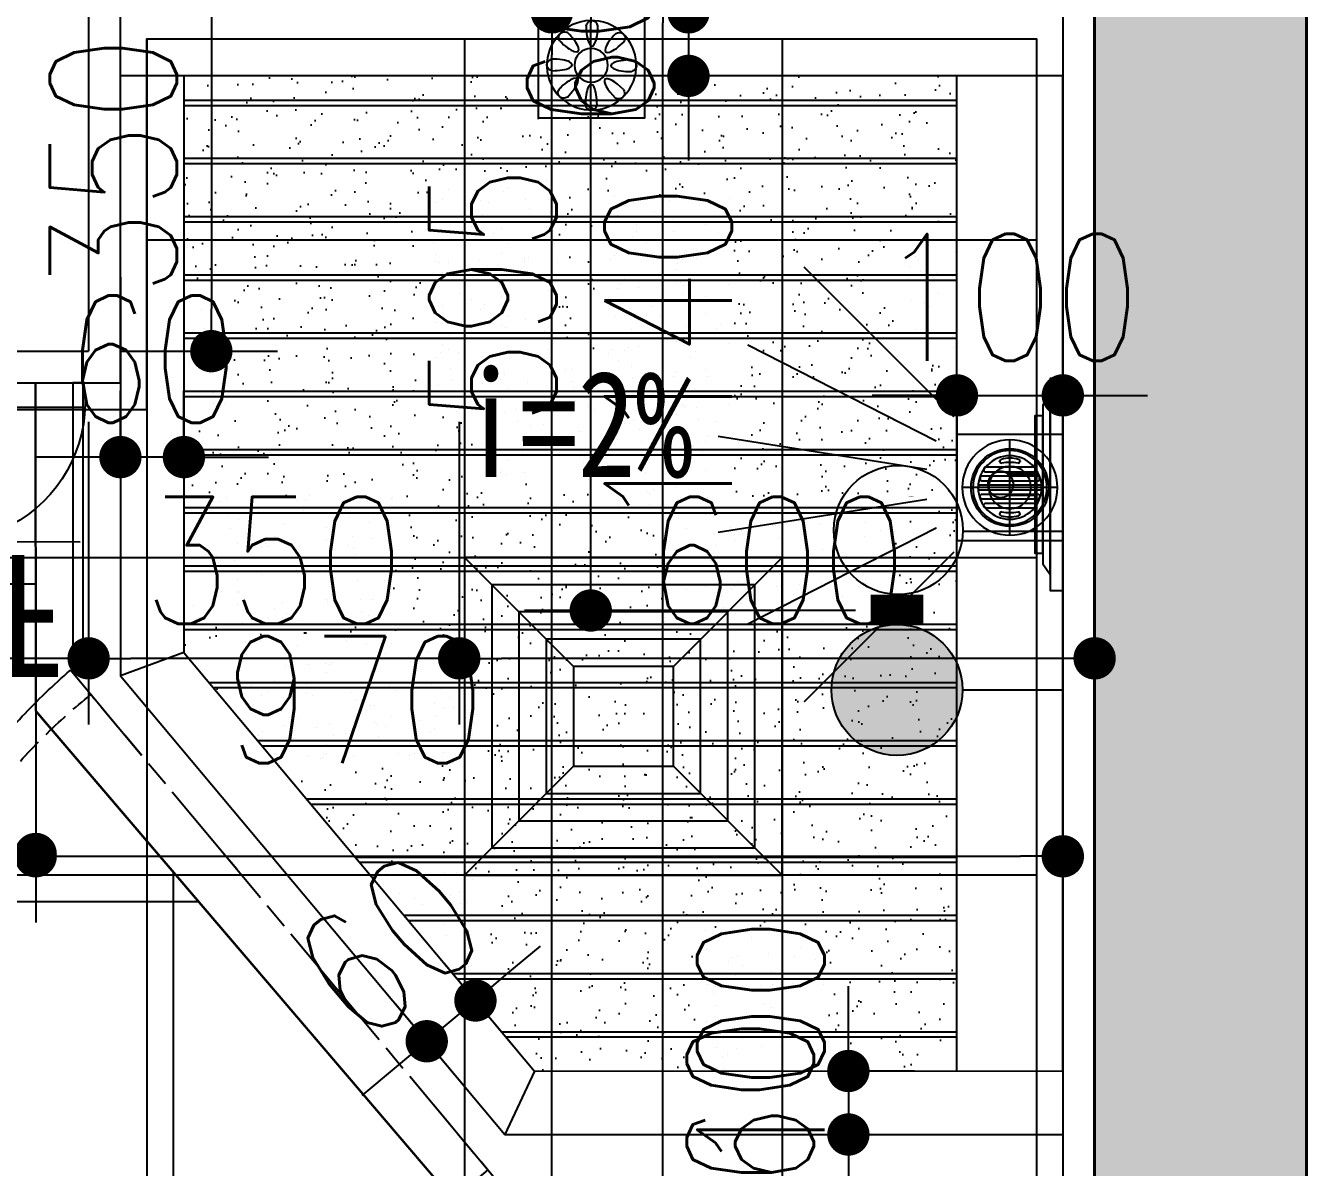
# Model space of a CAD drawing. Header units: inches. Extents: x -2597087 to 134135, y -662679 to 20000.
# Drawn here: x 16208 to 17418, y -36923 to -35845 of the extents above; entities that cross this region are included whole.
import ezdxf
from ezdxf.enums import TextEntityAlignment as Align

# ---------------------------------------------------------------- set-up
doc = ezdxf.new("R2010")
doc.units = ezdxf.units.IN
doc.header["$LTSCALE"] = 100
doc.header["$MEASUREMENT"] = 0
doc.linetypes.add('CENTER', pattern=[50.8, 31.75, -6.35, 6.35, -6.35])
doc.linetypes.add('DASH', pattern=[0.35, 0.25, -0.1])
doc.layers.get('0').update_dxf_attribs({"linetype": 'CONTINUOUS'})
doc.layers.get('Defpoints').update_dxf_attribs({"linetype": 'CONTINUOUS'})
for name, color, linetype in [('-04给水图层', 142, 'CENTER'), ('006地漏', 146, 'CONTINUOUS'), ('EQUIP-动力', 3, 'CONTINUOUS'), ('floor', 8, 'CONTINUOUS'), ('FUR-DIM', 3, 'CONTINUOUS'), ('IFC-NORM', 8, 'CONTINUOUS'), ('PUB_HATCH', 8, 'CONTINUOUS'), ('RC', 1, 'CONTINUOUS'), ('WALL', 7, 'CONTINUOUS'), ('wall-dim', 3, 'CONTINUOUS'), ('WALL-FSL', 1, 'CONTINUOUS'), ('WP_P_PJ', 1, 'CONTINUOUS')]:
    doc.layers.add(name, color=color, linetype=linetype)
for name, color, linetype, lineweight in [('COLUMN', 30, 'CONTINUOUS', 40), ('FUR', 8, 'CONTINUOUS', 0), ('KBF', 1, 'CONTINUOUS', 0), ('平地共', 1, 'CONTINUOUS', 0)]:
    doc.layers.add(name, color=color, linetype=linetype, lineweight=lineweight)
doc.styles.get("Standard").update_dxf_attribs({"font": 'txt.shx', "width": 0.8, "bigfont": 'GBCBIG.shx'})
doc.styles.add('宋体', font='', dxfattribs={"width": 0.8})
doc.styles.add('繁黑体', font='simhei.ttf')
doc.styles.get('宋体').set_extended_font_data('SimSun')
doc.dimstyles.new('50', dxfattribs={"dimscale": 50, "dimtxt": 2.4, "dimasz": 0.8, "dimexe": 1.25, "dimexo": 0.6, "dimgap": 0.65, "dimtad": 1, "dimdec": 0, "dimdsep": 46, "dimtxsty": 'Standard', "dimblk1": 'DOT', "dimblk2": 'DOT', "dimsah": 1, "dimcen": 2.5, "dimclrd": 3, "dimclre": 3, "dimclrt": 3, "dimadec": 0, "dimazin": 0, "dimtfac": 1, "dimtdec": 0, "dimtix": 1, "dimtmove": 2, "dimatfit": 0, "dimldrblk": 'DOT', "dimfxl": 5, "dimfxlon": 1, "dimarcsym": 0})

# ---------------------------------------------------------------- blocks, each defined once
blk = doc.blocks.new('9#BZCcolumn')
at = {"layer": 'PUB_HATCH'}
blk.add_hatch(color=256, dxfattribs=at).paths.add_polyline_path([(250834.7, -26740.9), (250834.7, -28540.9), (251034.7, -28540.9), (251034.7, -26740.9)])
at = {"layer": 'COLUMN'}
for p, q in [((250834.7, -26740.9), (250834.7, -28540.9)), ((251034.7, -28540.9), (251034.7, -26740.9))]:
    blk.add_line(p, q, dxfattribs=at)
blk = doc.blocks.new('54254')
at = {"color": 1, "lineweight": -3}
for p, q in [((-2119688.1, -443344.6), (-2119688.1, -442744.6)), ((-2119673.1, -442744.6), (-2119688.1, -442744.6)), ((-2119673.1, -443344.6), (-2119673.1, -442744.6)), ((-2119673.1, -443344.6), (-2119673.1, -442842.3)), ((-2119673.1, -443324.6), (-2119673.1, -443344.6))]:
    blk.add_line(p, q, dxfattribs=at)
at = {"color": 1, "linetype": 'DASH', "lineweight": -3}
blk.add_line((-2119673.1, -443344.6), (-2120273.1, -443344.6), dxfattribs=at)
at = {"color": 1, "lineweight": -3}
for points in [[(-2119673.1, -442793.5), (-2119633.1, -442793.5), (-2119633.1, -443133.5), (-2119673.1, -443133.5)], [(-2119673.1, -442813.5), (-2119653.1, -442813.5), (-2119653.1, -443113.5), (-2119673.1, -443113.5)], [(-2119673.1, -443133.5), (-2119698.1, -443133.5), (-2119698.1, -443113.5), (-2119673.1, -443113.5)]]:
    blk.add_lwpolyline(points, dxfattribs=at)
at = {"color": 1, "linetype": 'DASH', "lineweight": -3}
blk.add_arc((-2119682.2, -443335.5), 591, 90.573, 180.8774, dxfattribs=at)
blk = doc.blocks.new('地漏')
at = {"layer": 'WP_P_PJ', "color": 8}
for p, q in [((24.9, 59.7), (25.3, 59.7)), ((75.1, 59.7), (74.7, 59.7)), ((25.3, 40.3), (24.9, 40.3)), ((74.7, 40.3), (75.1, 40.3))]:
    blk.add_line(p, q, dxfattribs=at)
at = {"layer": 'WP_P_PJ'}
blk.add_lwpolyline([(0, 0), (100, 0), (100, 100), (0, 100)], close=True, dxfattribs=at)
at = {"layer": 'WP_P_PJ', "color": 8}
for points in [[(35.3, 27.4), (35.3, 72.6, 0.414214), (33.3, 74.6), (32.6, 74.6, 0.233794), (31, 73.9, 0.16449), (30.6, 72.6), (30.6, 27.4, 0.414214), (32.6, 25.4), (33.3, 25.4, 0.414214), (35.3, 27.4), (35.3, 72.6)], [(43.8, 23.9), (43.8, 76.1, 0.414214), (41.8, 78.1), (41.1, 78.1, 0.233794), (39.5, 77.3, 0.16449), (39.1, 76.1), (39.1, 23.9, 0.414214), (41.1, 21.9), (41.8, 21.9, 0.414214), (43.8, 23.9), (43.8, 76.1)], [(52.3, 21.8), (52.3, 78.2, 0.414214), (50.3, 80.2), (49.7, 80.2, 0.233794), (48.1, 79.4, 0.16449), (47.7, 78.2), (47.7, 21.8, 0.414214), (49.7, 19.8), (50.3, 19.8, 0.414214), (52.3, 21.8), (52.3, 78.2)], [(56.2, 23.9), (56.2, 76.1, -0.414214), (58.2, 78.1), (58.9, 78.1, -0.233794), (60.5, 77.3, -0.16449), (60.9, 76.1), (60.9, 23.9, -0.414214), (58.9, 21.9), (58.2, 21.9, -0.414214), (56.2, 23.9), (56.2, 76.1)], [(64.7, 27.4), (64.7, 72.6, -0.414214), (66.7, 74.6), (67.4, 74.6, -0.233794), (69, 73.9, -0.16449), (69.4, 72.6), (69.4, 27.4, -0.414214), (67.4, 25.4), (66.7, 25.4, -0.414214), (64.7, 27.4), (64.7, 72.6)]]:
    blk.add_lwpolyline(points, format="xyb", dxfattribs=at)
blk.add_circle((50, 50), 36.7, dxfattribs=at)
for centre, radius, start, end in [((54.2, 50), 31.9, 165.078, 194.7951), ((25.3, 57.7), 2, 90, 165.078), ((24.9, 57.7), 2, 0, 90), ((74.8, 50), 48.5, 170.9042, 189.0958), ((75.1, 57.7), 2, 90, 180), ((25.2, 50), 48.5, 350.9042, 9.0958), ((74.7, 57.7), 2, 14.922, 90), ((45.8, 50), 31.9, 345.2049, 14.922), ((25.3, 42.3), 2, 194.7951, 270), ((24.9, 42.3), 2, 270, 0), ((75.1, 42.3), 2, 180, 270), ((74.7, 42.3), 2, 270, 345.2049)]:
    blk.add_arc(centre, radius, start, end, dxfattribs=at)
blk = doc.blocks.new('A$C2D2371DE')
at = {"layer": 'FUR', "color": 8, "extrusion": (0, 0, -1)}
for p, q in [((-97.1, 113.9), (44.2, 255.2)), ((-80.4, 91), (97.6, 181.7)), ((-71.7, 64.1), (125.6, 95.4)), ((-71.7, 35.9), (125.6, 4.6)), ((-80.4, 9), (97.6, -81.7)), ((-97.1, -13.9), (44.2, -155.2))]:
    blk.add_line(p, q, dxfattribs=at)
at = {"layer": 'FUR'}
for p, q in [((-148.3, 60), (-173.5, 60)), ((-148.3, 40), (-173.5, 40))]:
    blk.add_line(p, q, dxfattribs=at)
for points in [[(-200, 150), (-200, -50), (-188, -50), (-188, 150)], [(-188, 135), (-188, -35), (-181, -25), (-181, 125)], [(-181, 115), (-181, -15), (-173.5, -15), (-173.5, 115)]]:
    blk.add_lwpolyline(points, close=True, dxfattribs=at)
blk.add_circle((-141.3, 50), 12.2, dxfattribs=at)
blk = doc.blocks.new('_Dot')
at = {"color": 0, "linetype": 'ByBlock', "lineweight": -2}
blk.add_line((-0.5, 0), (-1, 0), dxfattribs=at)
at = {"color": 0, "linetype": 'ByBlock', "const_width": 0.5}
blk.add_lwpolyline([(-0.25, 0, 1), (0.25, 0, 1)], format="xyb", close=True, dxfattribs=at)
blk = doc.blocks.new('*D1180')
at = {"layer": 'Defpoints', "color": 0, "transparency": 16777216}
for p in [(16705.4, -35832.1), (17037.9, -35832.1), (17037.9, -36972.1)]:
    blk.add_point(p, dxfattribs=at)
at = {"layer": 'FUR-DIM', "color": 3, "lineweight": -2, "transparency": 16777216}
for p, q in [((16955.4, -35832.1), (16642.9, -35832.1)), ((16705.4, -36932.1), (16705.4, -35872.1)), ((16955.4, -36972.1), (16642.9, -36972.1))]:
    blk.add_line(p, q, dxfattribs=at)
at = {"layer": 'FUR-DIM', "color": 3, "lineweight": -2, "transparency": 16777216, "xscale": 40, "yscale": 40, "zscale": 40}
for p, rotation in [((16705.4, -35832.1), 90), ((16705.4, -36972.1), 270)]:
    blk.add_blockref('_Dot', p, dxfattribs=dict(at, rotation=rotation))
at = {"layer": 'FUR-DIM', "color": 3, "transparency": 16777216, "insert": (16815.2, -36157.9), "char_height": 120, "attachment_point": 5, "rotation": 90}
blk.add_mtext('1140', dxfattribs=at)
blk = doc.blocks.new('*D1181')
at = {"layer": 'Defpoints', "color": 0, "transparency": 16777216}
for p in [(15447.9, -36182.1), (16217.9, -36182.1), (15447.9, -36627.1)]:
    blk.add_point(p, dxfattribs=at)
at = {"layer": 'FUR-DIM', "color": 3, "lineweight": -2, "transparency": 16777216}
for p, q in [((15447.9, -36377.1), (15447.9, -36689.6)), ((16217.9, -36377.1), (16217.9, -36689.6)), ((16177.9, -36627.1), (15487.9, -36627.1))]:
    blk.add_line(p, q, dxfattribs=at)
at = {"layer": 'FUR-DIM', "color": 3, "lineweight": -2, "transparency": 16777216, "xscale": 40, "yscale": 40, "zscale": 40, "rotation": 180}
blk.add_blockref('_Dot', (15447.9, -36627.1), dxfattribs=at)
at = {"layer": 'FUR-DIM', "color": 3, "lineweight": -2, "transparency": 16777216, "xscale": 40, "yscale": 40, "zscale": 40}
blk.add_blockref('_Dot', (16217.9, -36627.1), dxfattribs=at)
at = {"layer": 'FUR-DIM', "color": 3, "transparency": 16777216, "insert": (15832.9, -36534.6), "char_height": 120, "attachment_point": 5}
blk.add_mtext('770', dxfattribs=at)
blk = doc.blocks.new('*D1182')
at = {"layer": 'Defpoints', "color": 0, "transparency": 16777216}
for p in [(16217.9, -36182.1), (17187.9, -36200.2), (17187.9, -36629.3)]:
    blk.add_point(p, dxfattribs=at)
at = {"layer": 'FUR-DIM', "color": 3, "lineweight": -2, "transparency": 16777216}
for p, q in [((16217.9, -36379.3), (16217.9, -36691.8)), ((17187.9, -36379.3), (17187.9, -36691.8)), ((16257.9, -36629.3), (17147.9, -36629.3))]:
    blk.add_line(p, q, dxfattribs=at)
at = {"layer": 'FUR-DIM', "color": 3, "lineweight": -2, "transparency": 16777216, "xscale": 40, "yscale": 40, "zscale": 40, "rotation": 180}
blk.add_blockref('_Dot', (16217.9, -36629.3), dxfattribs=at)
at = {"layer": 'FUR-DIM', "color": 3, "lineweight": -2, "transparency": 16777216, "xscale": 40, "yscale": 40, "zscale": 40}
blk.add_blockref('_Dot', (17187.9, -36629.3), dxfattribs=at)
at = {"layer": 'FUR-DIM', "color": 3, "transparency": 16777216, "insert": (16519.6, -36481.4), "char_height": 120, "attachment_point": 5}
blk.add_mtext('970', dxfattribs=at)
blk = doc.blocks.new('42aaaa')
at = {"color": 8, "ltscale": 5, "extrusion": (0, 0, -1)}
for p, q in [((1579305.9, -156301.4), (1579447.2, -156160.1)), ((1579322.5, -156324.3), (1579500.5, -156233.6)), ((1579331.3, -156351.2), (1579528.6, -156319.9)), ((1579331.3, -156379.5), (1579528.6, -156410.7)), ((1579322.5, -156406.4), (1579500.5, -156497.1)), ((1579305.9, -156429.3), (1579447.2, -156570.5))]:
    blk.add_line(p, q, dxfattribs=at)
at = {"color": 8, "ltscale": 5}
for p, q in [((1580093, -156269.3), (1580093, -156546)), ((1580128, -156543.4), (1580128, -156269.3)), ((1580128, -156269.3), (1580138, -156269.3)), ((1580138, -156269.3), (1580138, -156543.4)), ((1580173, -156269.3), (1580173, -156579.1)), ((1579254.7, -156355.3), (1579229.5, -156355.3)), ((1579254.7, -156375.3), (1579229.5, -156375.3)), ((1580138, -156543.4), (1580128, -156543.4)), ((1580093, -156546), (1579729.8, -156979.3)), ((1580173, -156579.1), (1579763, -157059.3)), ((1579729.8, -156979.3), (1579203, -156979.3))]:
    blk.add_line(p, q, dxfattribs=at)
at = {"color": 8, "linetype": 'DASH', "lineweight": -3, "ltscale": 5}
blk.add_line((1579736.4, -157024.3), (1580140.2, -156540.7), dxfattribs=at)
at = {"color": 8, "ltscale": 5}
for points in [[(1579203, -156465.3), (1579203, -156265.3), (1579215, -156265.3), (1579215, -156465.3)], [(1579215, -156450.3), (1579215, -156280.3), (1579222, -156290.3), (1579222, -156440.3)], [(1579222, -156430.3), (1579222, -156300.3), (1579229.5, -156300.3), (1579229.5, -156430.3)]]:
    blk.add_lwpolyline(points, close=True, dxfattribs=at)
blk.add_circle((1579261.7, -156365.3), 12.2, dxfattribs=at)
at = {"color": 8, "linetype": 'DASH', "lineweight": -3, "ltscale": 5}
blk.add_arc((1579718.2, -157026.3), 643.3, 322.6476, 49.0097, dxfattribs=at)
blk = doc.blocks.new('A$C13D5077C')
at = {"layer": 'EQUIP-动力', "color": 7}
for points in [[(0, 262.5), (0, 135.5)], [(-127, 135.5), (127, 135.5)], [(-132.1, 8.5), (131.5, 8.5)]]:
    blk.add_lwpolyline(points, dxfattribs=at)
blk.add_lwpolyline([(130.5, -13.1, 1.142122), (-130.9, -14.4)], format="xyb", dxfattribs=at)
blk = doc.blocks.new('A$C415A6ACF')
at = {"layer": 'EQUIP-动力', "color": 2}
blk.add_blockref('A$C13D5077C', (84.4, 14.5), dxfattribs=at)
at = {"layer": 'EQUIP-动力', "style": '宋体', "width": 0.8}
blk.add_text('F', height=115.1, rotation=0.0003, dxfattribs=at).set_placement((165.7, 220.2), align=Align.MIDDLE_CENTER)
blk = doc.blocks.new('*D1344')
at = {"layer": 'Defpoints', "color": 0, "transparency": 16777216}
for p in [(16810.2, -35802.1), (17029.9, -35802.1), (17045, -37902.1)]:
    blk.add_point(p, dxfattribs=at)
at = {"layer": 'wall-dim', "color": 3, "lineweight": -2, "transparency": 16777216}
for p, q in [((16999.9, -35802.1), (16747.7, -35802.1)), ((16810.2, -37862.1), (16810.2, -35842.1)), ((17015, -37902.1), (16747.7, -37902.1))]:
    blk.add_line(p, q, dxfattribs=at)
at = {"layer": 'wall-dim', "color": 3, "lineweight": -2, "transparency": 16777216, "xscale": 40, "yscale": 40, "zscale": 40}
for p, rotation in [((16810.2, -35802.1), 90), ((16810.2, -37902.1), 270)]:
    blk.add_blockref('_Dot', p, dxfattribs=dict(at, rotation=rotation))
at = {"layer": 'wall-dim', "color": 3, "transparency": 16777216, "insert": (16902.7, -36850.5), "char_height": 120, "attachment_point": 5, "rotation": 90}
blk.add_mtext('2100', dxfattribs=at)
blk = doc.blocks.new('*D1345')
at = {"layer": 'Defpoints', "color": 0, "transparency": 16777216}
for p in [(16267.9, -35802.1), (16267.9, -36152.1), (16383.8, -36152.1)]:
    blk.add_point(p, dxfattribs=at)
at = {"layer": 'wall-dim', "color": 3, "lineweight": -2, "transparency": 16777216}
for p, q in [((16297.9, -35802.1), (16446.3, -35802.1)), ((16383.8, -35842.1), (16383.8, -36112.1)), ((16297.9, -36152.1), (16446.3, -36152.1))]:
    blk.add_line(p, q, dxfattribs=at)
at = {"layer": 'wall-dim', "color": 3, "lineweight": -2, "transparency": 16777216, "xscale": 40, "yscale": 40, "zscale": 40}
for p, rotation in [((16383.8, -35802.1), 90), ((16383.8, -36152.1), 270)]:
    blk.add_blockref('_Dot', p, dxfattribs=dict(at, rotation=rotation))
at = {"layer": 'wall-dim', "color": 3, "transparency": 16777216, "insert": (16291.3, -35977.1), "char_height": 120, "attachment_point": 5, "rotation": 90}
blk.add_mtext('350', dxfattribs=at)
blk = doc.blocks.new('*D1346')
at = {"layer": 'Defpoints', "color": 0, "transparency": 16777216}
for p in [(16617.9, -36188.8), (17217.9, -36188.8), (16617.9, -36442.3)]:
    blk.add_point(p, dxfattribs=at)
at = {"layer": 'wall-dim', "color": 3, "lineweight": -2, "transparency": 16777216}
for p, q in [((16617.9, -36218.8), (16617.9, -36504.8)), ((17217.9, -36218.8), (17217.9, -36504.8)), ((17177.9, -36442.3), (16657.9, -36442.3))]:
    blk.add_line(p, q, dxfattribs=at)
at = {"layer": 'wall-dim', "color": 3, "lineweight": -2, "transparency": 16777216, "xscale": 40, "yscale": 40, "zscale": 40, "rotation": 180}
blk.add_blockref('_Dot', (16617.9, -36442.3), dxfattribs=at)
at = {"layer": 'wall-dim', "color": 3, "lineweight": -2, "transparency": 16777216, "xscale": 40, "yscale": 40, "zscale": 40}
blk.add_blockref('_Dot', (17217.9, -36442.3), dxfattribs=at)
at = {"layer": 'wall-dim', "color": 3, "transparency": 16777216, "insert": (16917.9, -36349.8), "char_height": 120, "attachment_point": 5}
blk.add_mtext('600', dxfattribs=at)
blk = doc.blocks.new('*D1347')
at = {"layer": 'Defpoints', "color": 0, "transparency": 16777216}
for p in [(16267.9, -36188.8), (16617.9, -36188.8), (16267.9, -36442.3)]:
    blk.add_point(p, dxfattribs=at)
at = {"layer": 'wall-dim', "color": 3, "lineweight": -2, "transparency": 16777216}
for p, q in [((16267.9, -36218.8), (16267.9, -36504.8)), ((16617.9, -36218.8), (16617.9, -36504.8)), ((16577.9, -36442.3), (16307.9, -36442.3))]:
    blk.add_line(p, q, dxfattribs=at)
at = {"layer": 'wall-dim', "color": 3, "lineweight": -2, "transparency": 16777216, "xscale": 40, "yscale": 40, "zscale": 40, "rotation": 180}
blk.add_blockref('_Dot', (16267.9, -36442.3), dxfattribs=at)
at = {"layer": 'wall-dim', "color": 3, "lineweight": -2, "transparency": 16777216, "xscale": 40, "yscale": 40, "zscale": 40}
blk.add_blockref('_Dot', (16617.9, -36442.3), dxfattribs=at)
at = {"layer": 'wall-dim', "color": 3, "transparency": 16777216, "insert": (16442.9, -36349.8), "char_height": 120, "attachment_point": 5}
blk.add_mtext('350', dxfattribs=at)
blk = doc.blocks.new('*D1348')
at = {"layer": 'Defpoints', "color": 0, "transparency": 16777216}
for p in [(15417.9, -36188.8), (16267.9, -36188.8), (15417.9, -36442.3)]:
    blk.add_point(p, dxfattribs=at)
at = {"layer": 'wall-dim', "color": 3, "lineweight": -2, "transparency": 16777216}
for p, q in [((15417.9, -36218.8), (15417.9, -36504.8)), ((16267.9, -36218.8), (16267.9, -36504.8)), ((16227.9, -36442.3), (15457.9, -36442.3))]:
    blk.add_line(p, q, dxfattribs=at)
at = {"layer": 'wall-dim', "color": 3, "lineweight": -2, "transparency": 16777216, "xscale": 40, "yscale": 40, "zscale": 40, "rotation": 180}
blk.add_blockref('_Dot', (15417.9, -36442.3), dxfattribs=at)
at = {"layer": 'wall-dim', "color": 3, "lineweight": -2, "transparency": 16777216, "xscale": 40, "yscale": 40, "zscale": 40}
blk.add_blockref('_Dot', (16267.9, -36442.3), dxfattribs=at)
at = {"layer": 'wall-dim', "color": 3, "transparency": 16777216, "insert": (15842.9, -36349.8), "char_height": 120, "attachment_point": 5}
blk.add_mtext('850', dxfattribs=at)
blk = doc.blocks.new('*D1351')
at = {"layer": 'Defpoints', "color": 0, "transparency": 16777216}
for p in [(16297.9, -36252.2), (16297.9, -36287), (16357.9, -36287)]:
    blk.add_point(p, dxfattribs=at)
at = {"layer": 'floor', "color": 3, "lineweight": -2, "transparency": 16777216}
for p, q in [((16297.9, -36257), (16297.9, -36189.7)), ((16357.9, -36257), (16357.9, -36189.7)), ((16257.9, -36252.2), (16217.9, -36252.2)), ((16357.9, -36252.2), (16297.9, -36252.2)), ((16397.9, -36252.2), (16437.9, -36252.2))]:
    blk.add_line(p, q, dxfattribs=at)
at = {"layer": 'floor', "color": 3, "lineweight": -2, "transparency": 16777216, "xscale": 40, "yscale": 40, "zscale": 40}
blk.add_blockref('_Dot', (16297.9, -36252.2), dxfattribs=at)
at = {"layer": 'floor', "color": 3, "lineweight": -2, "transparency": 16777216, "xscale": 40, "yscale": 40, "zscale": 40, "rotation": 180}
blk.add_blockref('_Dot', (16357.9, -36252.2), dxfattribs=at)
at = {"layer": 'floor', "color": 3, "transparency": 16777216, "insert": (16327.9, -36159.7), "char_height": 120, "attachment_point": 5}
blk.add_mtext('60', dxfattribs=at)
blk = doc.blocks.new('DL')
at = {"color": 8}
for p, q in [((0, 45), (0, -45)), ((45, 0), (-45, 0))]:
    blk.add_line(p, q, dxfattribs=at)
at = {"color": 1}
blk.add_lwpolyline([(-50, 50), (50, 50), (50, -50), (-50, -50)], close=True, dxfattribs=at)
at = {"color": 8}
for radius in [45, 35, 30, 20]:
    blk.add_circle((0, 0), radius, dxfattribs=at)
blk = doc.blocks.new('A$C70034CA9')
at = {"color": 1}
for p, q in [((-47.2, 47.2), (-150, 150)), ((47.2, 47.2), (150, 150)), ((-47.2, -47.2), (-150, -150)), ((47.2, -47.2), (150, -150))]:
    blk.add_line(p, q, dxfattribs=at)
for points in [[(-150, -150), (150, -150), (150, 150), (-150, 150)], [(-124.3, -124.3), (124.3, -124.3), (124.3, 124.3), (-124.3, 124.3)], [(-98.6, -98.6), (98.6, -98.6), (98.6, 98.6), (-98.6, 98.6)], [(-72.9, -72.9), (72.9, -72.9), (72.9, 72.9), (-72.9, 72.9)], [(-47.2, -47.2), (47.2, -47.2), (47.2, 47.2), (-47.2, 47.2)]]:
    blk.add_lwpolyline(points, close=True, dxfattribs=at)
blk = doc.blocks.new('A$C698E6D63')
at = {"rotation": 90}
blk.add_blockref('A$C70034CA9', (240, 190), dxfattribs=at)
blk = doc.blocks.new('A$C60315CA5')
at = {"layer": '-04给水图层', "linetype": 'Continuous'}
h = blk.add_hatch(color=250, dxfattribs=at)
edge = h.paths.add_edge_path()
edge.add_arc((64.09, 129.24), 29.75, 0, 360)
at = {"layer": '-04给水图层', "color": 4, "linetype": 'Continuous'}
for p, q in [((-11.22, 151.66), (-11.22, 108.43)), ((34.34, 129.24), (-11.22, 129.24)), ((-11.22, 34.71), (-11.22, 77.94)), ((34.18, 57.13), (-11.22, 57.13))]:
    blk.add_line(p, q, dxfattribs=at)
at = {"layer": '-04给水图层', "linetype": 'Continuous', "const_width": 24}
blk.add_lwpolyline([(64.09, 99.5), (64.09, 85.98)], dxfattribs=at)
at = {"layer": '-04给水图层', "color": 4, "linetype": 'Continuous'}
for centre, radius in [((64.09, 129.24), 29.75), ((63.47, 56.69), 29.29)]:
    blk.add_circle(centre, radius, dxfattribs=at)
blk = doc.blocks.new('*D1537')
at = {"layer": '-04给水图层', "color": 3, "lineweight": -2, "transparency": 16777216}
for p, q in [((16992.1, -35802.1), (16679.6, -35802.1)), ((16742.1, -36357.1), (16742.1, -35842.1)), ((16992.1, -36397.1), (16679.6, -36397.1))]:
    blk.add_line(p, q, dxfattribs=at)
at = {"layer": 'Defpoints', "color": 0, "transparency": 16777216}
for p in [(16742.1, -35802.1), (17031.3, -35802.1), (17031.3, -36397.1)]:
    blk.add_point(p, dxfattribs=at)
at = {"layer": '-04给水图层', "color": 3, "lineweight": -2, "transparency": 16777216, "xscale": 40, "yscale": 40, "zscale": 40}
for p, rotation in [((16742.1, -35802.1), 90), ((16742.1, -36397.1), 270)]:
    blk.add_blockref('_Dot', p, dxfattribs=dict(at, rotation=rotation))
at = {"layer": '-04给水图层', "color": 3, "transparency": 16777216, "insert": (16649.6, -36099.6), "char_height": 120, "attachment_point": 5, "rotation": 90}
blk.add_mtext('595', dxfattribs=at)
blk = doc.blocks.new('A$C5A370B41')
at = {"color": 251, "ltscale": 5}
for p, q in [((44, 87.4), (44.7, 89)), ((55.1, 87.4), (54.4, 89)), ((19.3, 72.3), (18.7, 73.8)), ((27.1, 80), (25.5, 80.7)), ((72.3, 80.7), (73.8, 81.3)), ((80, 72.9), (80.7, 74.5)), ((12.6, 55.1), (11, 54.4)), ((50, 50), (50, 50)), ((50, 50), (50, 50)), ((50, 50), (50, 50)), ((50, 50), (50, 50)), ((87.4, 56), (89, 55.3)), ((12.6, 44), (11, 44.7)), ((87.4, 44.9), (89, 45.6)), ((20, 27.1), (19.3, 25.5)), ((80.7, 27.7), (81.3, 26.2)), ((27.7, 19.3), (26.2, 18.7)), ((44.9, 12.6), (45.6, 11)), ((56, 12.6), (55.3, 11)), ((72.9, 20), (74.5, 19.3))]:
    blk.add_line(p, q, dxfattribs=at)
at = {"ltscale": 5}
blk.add_lwpolyline([(100, 100), (0, 100), (0, 0), (100, 0)], close=True, dxfattribs=at)
at = {"color": 251, "ltscale": 5}
for centre, major_axis, start_param, end_param in [((50, 50), (42.1, 3.5), -0.016227, 6.266958), ((49.6, 87), (3.72, 3.72), 5.892931, 8.244236), ((23.5, 75.8), (3.72, 3.72), 0.395144, 2.746449), ((75.8, 76.5), (3.72, 3.72), 5.107533, 7.458838), ((50.4, 50), (-11.2, 11.2), 1.570796326784468, 7.853981633964052), ((13, 49.6), (-3.72, 3.72), -0.390255, 1.961051), ((87, 50.4), (-3.72, 3.72), 2.751338, 5.102644), ((24.2, 23.5), (3.72, 3.72), 1.96594, 4.317245), ((76.5, 24.2), (3.72, 3.72), 3.536736, 5.888042), ((50.4, 13), (3.72, 3.72), 2.751338, 5.102644)]:
    blk.add_ellipse(centre, major_axis=major_axis, ratio=1, start_param=start_param, end_param=end_param, dxfattribs=at)
at = {"color": 251, "ltscale": 5, "extrusion": (0, 0, -1)}
for centre, major_axis, start_param, end_param in [((49.6, 87.4), (0, 19.2), 1.570796, 4.712389), ((23.2, 76.2), (-13.6, 13.6), 1.570796, 4.712389), ((76.2, 76.8), (13.6, 13.6), 1.570796, 4.712389), ((12.6, 49.6), (-19.2, 0), 1.570796, 4.712389), ((87.4, 50.4), (-19.2, 0), 4.712389, 7.853982), ((23.8, 23.2), (13.6, 13.6), -1.570796, 1.570796), ((76.8, 23.8), (-13.6, 13.6), 4.712389, 7.853982), ((50.4, 12.6), (0, 19.2), 4.712389, 7.853982)]:
    blk.add_ellipse(centre, major_axis=major_axis, ratio=0.286893, start_param=start_param, end_param=end_param, dxfattribs=at)
blk = doc.blocks.new('*D1572')
at = {"layer": 'Defpoints', "color": 0, "ltscale": 5, "transparency": 16777216}
for p in [(16952.6, -36832.1), (16952.6, -36892.1), (16985.4, -36892.1)]:
    blk.add_point(p, dxfattribs=at)
at = {"layer": 'floor', "color": 3, "lineweight": -2, "ltscale": 5, "transparency": 16777216}
for p, q in [((16985.4, -36792.1), (16985.4, -36752.1)), ((16982.6, -36832.1), (17047.9, -36832.1)), ((16985.4, -36832.1), (16985.4, -36892.1)), ((16982.6, -36892.1), (17047.9, -36892.1)), ((16985.4, -36932.1), (16985.4, -36972.1))]:
    blk.add_line(p, q, dxfattribs=at)
at = {"layer": 'floor', "color": 3, "lineweight": -2, "ltscale": 5, "transparency": 16777216, "xscale": 40, "yscale": 40, "zscale": 40}
for p, rotation in [((16985.4, -36832.1), 270), ((16985.4, -36892.1), 90)]:
    blk.add_blockref('_Dot', p, dxfattribs=dict(at, rotation=rotation))
at = {"layer": 'floor', "color": 3, "ltscale": 5, "transparency": 16777216, "insert": (16892.9, -36862.1), "char_height": 120, "attachment_point": 5, "rotation": 90}
blk.add_mtext('60', dxfattribs=at)
blk = doc.blocks.new('*D1573')
at = {"layer": 'Defpoints', "color": 0, "ltscale": 5, "transparency": 16777216}
for p in [(16584.4, -36707.2), (16538.4, -36745.8), (16633.2, -36765.5)]:
    blk.add_point(p, dxfattribs=at)
at = {"layer": 'floor', "color": 3, "lineweight": -2, "ltscale": 5, "transparency": 16777216}
for p, q in [((16663.8, -36739.8), (16694.5, -36714.1)), ((16603.7, -36730.2), (16673.3, -36813.4)), ((16587.2, -36804), (16633.2, -36765.5)), ((16557.7, -36768.8), (16627.3, -36851.9)), ((16556.5, -36829.7), (16525.9, -36855.4))]:
    blk.add_line(p, q, dxfattribs=at)
at = {"layer": 'floor', "color": 3, "lineweight": -2, "ltscale": 5, "transparency": 16777216, "xscale": 40, "yscale": 40, "zscale": 40}
for p, rotation in [((16633.2, -36765.5), 219.9614054985445), ((16587.2, -36804), 39.96140549854459)]:
    blk.add_blockref('_Dot', p, dxfattribs=dict(at, rotation=rotation))
at = {"layer": 'floor', "color": 3, "ltscale": 5, "transparency": 16777216, "insert": (16550.8, -36713.8), "char_height": 120, "attachment_point": 5, "rotation": 39.9614}
blk.add_mtext('60', dxfattribs=at)
blk = doc.blocks.new('*D1574')
at = {"layer": 'Defpoints', "color": 0, "ltscale": 5, "transparency": 16777216}
for p in [(16852.4, -35832.1), (16834.4, -35892.1), (16852.4, -35892.1)]:
    blk.add_point(p, dxfattribs=at)
at = {"layer": 'floor', "color": 3, "lineweight": -2, "ltscale": 5, "transparency": 16777216}
for p, q in [((16834.4, -35792.1), (16834.4, -35752.1)), ((16834.4, -35832.1), (16771.9, -35832.1)), ((16834.4, -35832.1), (16834.4, -35892.1)), ((16834.4, -35892.1), (16771.9, -35892.1)), ((16834.4, -35932.1), (16834.4, -35972.1))]:
    blk.add_line(p, q, dxfattribs=at)
at = {"layer": 'floor', "color": 3, "lineweight": -2, "ltscale": 5, "transparency": 16777216, "xscale": 40, "yscale": 40, "zscale": 40}
for p, rotation in [((16834.4, -35832.1), 270), ((16834.4, -35892.1), 90)]:
    blk.add_blockref('_Dot', p, dxfattribs=dict(at, rotation=rotation))
at = {"layer": 'floor', "color": 3, "ltscale": 5, "transparency": 16777216, "insert": (16741.9, -35862.1), "char_height": 120, "attachment_point": 5, "rotation": 90}
blk.add_mtext('60', dxfattribs=at)
blk = doc.blocks.new('*D1575')
at = {"layer": 'Defpoints', "color": 0, "ltscale": 5, "transparency": 16777216}
for p in [(17087.9, -36171.1), (17187.9, -36171.1), (17187.9, -36193.9)]:
    blk.add_point(p, dxfattribs=at)
at = {"layer": 'floor', "color": 3, "lineweight": -2, "ltscale": 5, "transparency": 16777216}
for p, q in [((17047.9, -36193.9), (17007.9, -36193.9)), ((17087.9, -36193.9), (17087.9, -36256.4)), ((17087.9, -36193.9), (17187.9, -36193.9)), ((17187.9, -36193.9), (17187.9, -36256.4)), ((17227.9, -36193.9), (17267.9, -36193.9))]:
    blk.add_line(p, q, dxfattribs=at)
at = {"layer": 'floor', "color": 3, "lineweight": -2, "ltscale": 5, "transparency": 16777216, "xscale": 40, "yscale": 40, "zscale": 40}
blk.add_blockref('_Dot', (17087.9, -36193.9), dxfattribs=at)
at = {"layer": 'floor', "color": 3, "lineweight": -2, "ltscale": 5, "transparency": 16777216, "xscale": 40, "yscale": 40, "zscale": 40, "rotation": 180}
blk.add_blockref('_Dot', (17187.9, -36193.9), dxfattribs=at)
at = {"layer": 'floor', "color": 3, "ltscale": 5, "transparency": 16777216, "insert": (17137.9, -36101.4), "char_height": 120, "attachment_point": 5}
blk.add_mtext('100', dxfattribs=at)

msp = doc.modelspace()

# ---------------------------------------------------------------- hatches: boundary and pattern name
at = {"layer": 'floor'}
h = msp.add_hatch(dxfattribs=at)
h.set_pattern_fill('AR-SAND,_O', color=256, scale=22, angle=90)
h.set_pattern_definition([(127.5, (0, 0), (-42.390123, -1.385854), [0, -33.44, 0, -37.4, 0, -35.75]), (97.5, (0, 0), (-62.08721, 38.93509), [0, -18.04, 0, -30.14, 0, -11.55]), (57.5, (-2e-15, -27.06), (-0.1245, 68.51112), [0, -11, 0, -39.6, 0, -51.7]), (47.5, (-2e-15, -27.06), (-19.30886, 66.134785), [0, -5.5, 0, -25.96, 0, -29.7])])
h.paths.add_polyline_path([(16357.895, -35892.103), (16357.897, -36436.93), (16689.037, -36832.108), (17087.895, -36832.099), (17087.895, -35892.103)])
h = msp.add_hatch(dxfattribs=at)
h.set_pattern_fill('_USER', color=256, scale=55, pattern_type=0)
h.set_pattern_definition([(0, (0, 0), (0, 55), [])])
h.paths.add_polyline_path([(16357.895, -35892.103), (16357.897, -36436.93), (16689.037, -36832.108), (17087.895, -36832.099), (17087.895, -35892.103)])
h = msp.add_hatch(dxfattribs=at)
h.set_pattern_fill('_USER', color=256, scale=55, pattern_type=0)
h.set_pattern_definition([(0, (7747.895, -35920), (0, 55), [])])
h.paths.add_polyline_path([(16357.895, -35892.103), (16357.897, -36436.93), (16689.037, -36832.108), (17087.895, -36832.099), (17087.895, -35892.103)])
h = msp.add_hatch(dxfattribs=at)
h.set_pattern_fill('_USER', color=256, scale=300, double=1, pattern_type=0)
h.set_pattern_definition([(0, (15447.9, -37872.1), (0, 300), []), (90, (15447.9, -37872.1), (-300, 2e-14), [])])
h.paths.add_polyline_path([(15447.895, -36182.103), (16117.895, -36182.103), (16117.895, -36182.103), (16217.895, -36182.103), (16217.897, -36491.883), (16627.897, -36972.108), (17037.896, -36972.098), (17037.897, -36972.098), (17037.897, -36972.103), (17187.895, -36972.103), (17187.895, -37872.103), (15472.895, -37872.103), (15472.895, -37035.103), (15469.895, -37032.103), (15447.895, -37032.103)])
at = {"layer": 'RC'}
h = msp.add_hatch(dxfattribs=at)
h.set_pattern_fill('_USER', color=8, scale=300, double=1, pattern_type=0)
h.set_pattern_definition([(0, (16322.9, -37547.1), (0, 300), []), (90, (16322.9, -37547.1), (-300, 2e-14), [])])
h.paths.add_polyline_path([(15472.895, -37847.103), (15472.895, -36207.103), (16322.895, -36207.103), (16322.895, -35857.103), (16672.895, -35857.103), (17162.895, -35857.103), (17162.895, -36867.098), (17162.895, -36997.103), (17162.895, -37847.103)])

# ---------------------------------------------------------------- linework, layer by layer
at = {"layer": 'floor'}
for points in [[(16357.895, -35892.103), (16297.895, -35892.103)], [(16357.897, -36436.93), (16297.897, -36458.746)], [(16689.037, -36832.108), (16661.034, -36892.109)]]:
    msp.add_lwpolyline(points, dxfattribs=at)
at = {"layer": 'floor', "color": 1}
for points in [[(16357.895, -35892.103), (16357.897, -36436.93), (16689.037, -36832.108), (17087.895, -36832.099), (17087.895, -35892.103)], [(16357.895, -35892.103), (16357.897, -36436.93), (16689.037, -36832.108), (17187.895, -36832.099), (17187.895, -35892.103)]]:
    msp.add_lwpolyline(points, close=True, dxfattribs=at)
for points in [[(16297.897, -36082.103), (16297.897, -36458.746), (16661.034, -36892.109), (17187.895, -36892.109)], [(17037.896, -36972.098), (16627.897, -36972.108), (16217.897, -36491.883), (16217.895, -36182.103)]]:
    msp.add_lwpolyline(points, dxfattribs=at)
at = {"layer": 'floor'}
msp.add_lwpolyline([(15447.895, -36182.103), (16117.895, -36182.103), (16117.895, -36182.103), (16217.895, -36182.103), (16217.897, -36491.883), (16627.897, -36972.108), (17037.896, -36972.098), (17037.897, -36972.098), (17037.897, -36972.103), (17187.895, -36972.103), (17187.895, -37872.103), (15472.895, -37872.103), (15472.895, -37035.103), (15469.895, -37032.103), (15447.895, -37032.103)], close=True, dxfattribs=at)
at = {"layer": 'floor', "color": 1, "elevation": 0}
msp.add_lwpolyline([(16600.832, -36289.037, 0, 0, 0), (16902.961, -36289.037, 38.503, 0, 0), (17044.651, -36289.44, 0, 0, 0)], format="xyseb", dxfattribs=at)
at = {"layer": 'KBF'}
for points in [[(16297.897, -36082.103), (16297.897, -36458.746), (16661.034, -36892.109), (17187.895, -36892.109)], [(16217.897, -36182.103), (16217.897, -36491.883), (16627.897, -36972.108), (17037.897, -36972.108)]]:
    msp.add_lwpolyline(points, dxfattribs=at)
msp.add_lwpolyline([(16252.899, -36456.186), (16262.894, -36456.186), (16262.894, -36182.103), (16252.899, -36182.103)], close=True, dxfattribs=at)
at = {"layer": 'RC', "color": 8}
msp.add_lwpolyline([(15472.895, -37847.103), (15472.895, -36207.103), (16322.895, -36207.103), (16322.895, -35857.103), (16672.895, -35857.103), (16672.895, -35857.103), (17162.895, -35857.103), (17162.895, -36867.098), (17162.895, -36867.098), (17162.895, -36997.103), (17162.895, -36997.103), (17162.895, -37847.103)], close=True, dxfattribs=at)
at = {"layer": 'WALL'}
for p, q in [((17417.895, -37902.103), (17417.895, -35702.103)), ((16267.895, -35802.103), (16267.895, -36152.103)), ((17217.895, -37902.103), (17217.895, -35802.103)), ((15417.895, -36152.103), (16267.895, -36152.103))]:
    msp.add_line(p, q, dxfattribs=at)
at = {"layer": 'WALL-FSL'}
msp.add_lwpolyline([(15417.895, -37062.103), (15447.895, -37062.103), (15447.895, -36182.103), (16297.895, -36182.103), (16297.895, -35832.103), (16647.895, -35832.103), (16647.895, -35232.103), (17187.895, -35232.103), (17187.895, -36972.098)], dxfattribs=at)

# ---------------------------------------------------------------- block references
at = {"layer": '-04给水图层', "xscale": -1}
msp.add_blockref('42aaaa', (1596390.859, 120087.209), dxfattribs=at)
at = {"layer": '-04给水图层', "ltscale": 150, "xscale": 2.08, "yscale": 2.08, "zscale": 2.08, "rotation": 180}
msp.add_blockref('A$C60315CA5', (17164.566, -36203.274), dxfattribs=at)
at = {"layer": '006地漏', "extrusion": (0, 0, -1), "zscale": -1}
msp.add_blockref('A$C5A370B41', (-16792.895, -35932.103), dxfattribs=at)
at = {"layer": 'COLUMN', "xscale": -1}
msp.add_blockref('9#BZCcolumn', (268252.61, -8861.246), dxfattribs=at)
at = {"layer": 'EQUIP-动力', "xscale": -1}
msp.add_blockref('42aaaa', (1596390.859, 120087.209), dxfattribs=at)
at = {"layer": 'EQUIP-动力', "color": 2, "xscale": -1, "rotation": 179.978722602513}
msp.add_blockref('A$C415A6ACF', (16048.62, -36182.051), dxfattribs=at)
at = {"layer": 'IFC-NORM', "xscale": -1, "rotation": 180}
msp.add_blockref('DL', (17137.895, -36280.961), dxfattribs=at)
at = {"layer": 'KBF', "rotation": 180}
msp.add_blockref('A$C2D2371DE', (16987.895, -36228.127), dxfattribs=at)
at = {"layer": 'KBF', "xscale": -1, "rotation": 129.861638001715}
msp.add_blockref('54254', (1034920.093, -1948141.882), dxfattribs=at)
at = {"layer": 'RC'}
msp.add_blockref('A$C698E6D63', (16532.892, -36687.103), dxfattribs=at)
at = {"layer": '平地共', "linetype": 'DASH', "extrusion": (0, 0, -1), "xscale": -1, "zscale": -1, "rotation": 90}
msp.add_blockref('地漏', (-17087.895, -36230.961), dxfattribs=at)

# ---------------------------------------------------------------- texts
at = {"layer": 'floor', "color": 1, "style": '繁黑体', "width": 0.8}
msp.add_text('i=2%%% ', height=100.2674, rotation=0.049542, dxfattribs=at).set_placement((16756.95, -36220.734, 0), align=Align.MIDDLE_CENTER)

# ---------------------------------------------------------------- dimensions: what is measured, and where the dimension line sits
at = {"layer": '-04给水图层'}
dim = msp.add_aligned_dim(p1=(17031.256, -36397.103), p2=(17031.256, -35802.103), distance=289.196, dimstyle='50', override={"dimrnd": 5}, dxfattribs=at)
dim.commit()
dim.dimension.update_dxf_attribs({"geometry": '*D1537', "text_midpoint": (16649.559, -36099.603)})
at = {"layer": 'floor', "ltscale": 5}
for p1, p2, distance, picture, middle in [((16852.353, -35832.103), (16852.353, -35892.103), -17.926, '*D1574', (16741.927, -35862.103)), ((17087.895, -36171.096), (17187.895, -36171.096), -22.786, '*D1575', (17137.895, -36101.382)), ((16538.419, -36745.782), (16584.408, -36707.245), -75.949, '*D1573', (16550.783, -36713.827)), ((16952.624, -36832.103), (16952.624, -36892.109), 32.775, '*D1572', (16892.899, -36862.106))]:
    dim = msp.add_aligned_dim(p1=p1, p2=p2, distance=distance, dimstyle='50', override={"dimfxl": 4, "dimarcsym": 2}, dxfattribs=at)
    dim.commit()
    dim.dimension.update_dxf_attribs({"geometry": picture, "text_midpoint": middle})
at = {"layer": 'floor'}
dim = msp.add_linear_dim(base=(16297.897, -36252.208), p1=(16357.896, -36286.992), p2=(16297.897, -36286.992), angle=180, dimstyle='50', dxfattribs=at)
dim.commit()
dim.dimension.update_dxf_attribs({"geometry": '*D1351', "text_midpoint": (16327.896, -36159.708)})
at = {"layer": 'FUR-DIM'}
for base, p1, p2, angle, picture, middle in [((16705.418, -35832.103), (17037.897, -36972.108), (17037.897, -35832.103), 90, '*D1180', (16815.225, -36157.88)), ((17187.895, -36629.31), (16217.895, -36182.103), (17187.895, -36200.212), 180, '*D1182', (16519.634, -36481.391))]:
    dim = msp.add_linear_dim(base=base, p1=p1, p2=p2, angle=angle, dimstyle='50', dxfattribs=at)
    dim.commit()
    dim.dimension.update_dxf_attribs({"geometry": picture, "text_midpoint": middle, "dimtype": 160})
dim = msp.add_linear_dim(base=(15447.895, -36627.063), p1=(16217.897, -36182.103), p2=(15447.895, -36182.103), angle=180, dimstyle='50', dxfattribs=at)
dim.commit()
dim.dimension.update_dxf_attribs({"geometry": '*D1181', "text_midpoint": (15832.896, -36534.563)})
at = {"layer": 'wall-dim'}
for base, p1, p2, angle, picture, middle in [((16383.824, -36152.103), (16267.895, -35802.103), (16267.895, -36152.103), 90, '*D1345', (16291.324, -35977.103)), ((15417.895, -36442.331), (16267.895, -36188.765), (15417.895, -36188.765), 180, '*D1348', (15842.895, -36349.831)), ((16267.895, -36442.331), (16617.895, -36188.765), (16267.895, -36188.765), 180, '*D1347', (16442.895, -36349.831)), ((16617.895, -36442.331), (17217.895, -36188.765), (16617.895, -36188.765), 180, '*D1346', (16917.895, -36349.831))]:
    dim = msp.add_linear_dim(base=base, p1=p1, p2=p2, angle=angle, dimstyle='50', override={"dimfxl": 250, "dimarcsym": 2}, dxfattribs=at)
    dim.commit()
    dim.dimension.update_dxf_attribs({"geometry": picture, "text_midpoint": middle})
dim = msp.add_linear_dim(base=(16810.23, -35802.103), p1=(17045.016, -37902.103), p2=(17029.876, -35802.103), angle=90, dimstyle='50', override={"dimrnd": 10, "dimfxl": 250, "dimarcsym": 2}, dxfattribs=at)
dim.commit()
dim.dimension.update_dxf_attribs({"geometry": '*D1344', "text_midpoint": (16902.73, -36850.494), "dimtype": 160})

doc.saveas('drawing.dxf')
